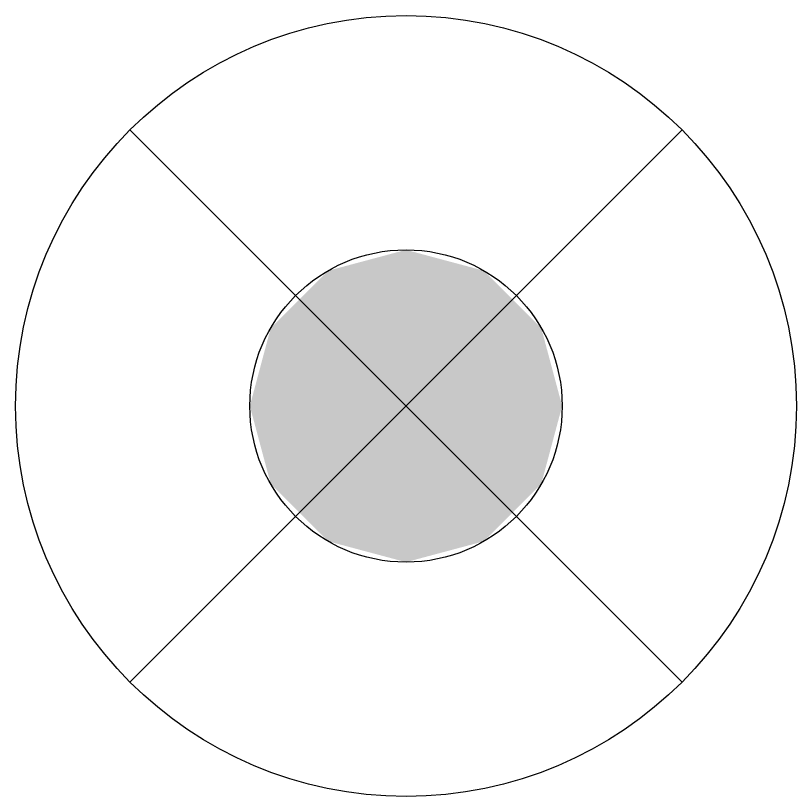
# Model space of a CAD drawing. Extents: x -288892 to 250096, y -100054 to 404668.
# Drawn here: x 193426.7 to 193826.7, y 385084.2 to 385484.2 of the extents above; entities that cross this region are included whole.
import ezdxf

# ---------------------------------------------------------------- set-up
doc = ezdxf.new("R2010")
doc.units = 0
doc.header["$LTSCALE"] = 1000
doc.header["$MEASUREMENT"] = 0
doc.layers.get('0').update_dxf_attribs({"linetype": 'CONTINUOUS'})
doc.layers.add('EQUIP-照明', color=3, linetype='CONTINUOUS')
doc.styles.get("Standard").update_dxf_attribs({"font": 'gbenor.shx', "bigfont": 'gbcbig.shx'})

# ---------------------------------------------------------------- blocks, each defined once
blk = doc.blocks.new('$equip$00001149')
for p, q in [((-0.3536, 0.3536), (0.3536, -0.3536)), ((0.3536, 0.3536), (-0.3536, -0.3536))]:
    blk.add_line(p, q)
for radius in [0.5, 0.2]:
    blk.add_circle((0, 0), radius)
for points in [[(0, 0.2), (0, 0.2), (-0.1, 0.1732), (0.1, 0.1732)], [(-0.1, 0.1732), (0.1, 0.1732), (-0.1732, 0.1), (0.1732, 0.1)], [(-0.1732, 0.1), (0.1732, 0.1), (-0.2, 0), (0.2, 0)], [(-0.1732, -0.1), (0.1732, -0.1), (-0.2, 0), (0.2, 0)], [(-0.1, -0.1732), (0.1, -0.1732), (-0.1732, -0.1), (0.1732, -0.1)], [(0, -0.2), (0, -0.2), (-0.1, -0.1732), (0.1, -0.1732)]]:
    blk.add_solid(points)
at = {"flags": 9}
blk.add_attdef('A', (0, 0), '', height=0.00002, dxfattribs=at)

msp = doc.modelspace()

# ---------------------------------------------------------------- block references
at = {"layer": 'EQUIP-照明', "xscale": 400, "yscale": 400, "zscale": 400}
msp.add_blockref('$equip$00001149', (193626.7, 385284.23), dxfattribs=at)

doc.saveas('drawing.dxf')
